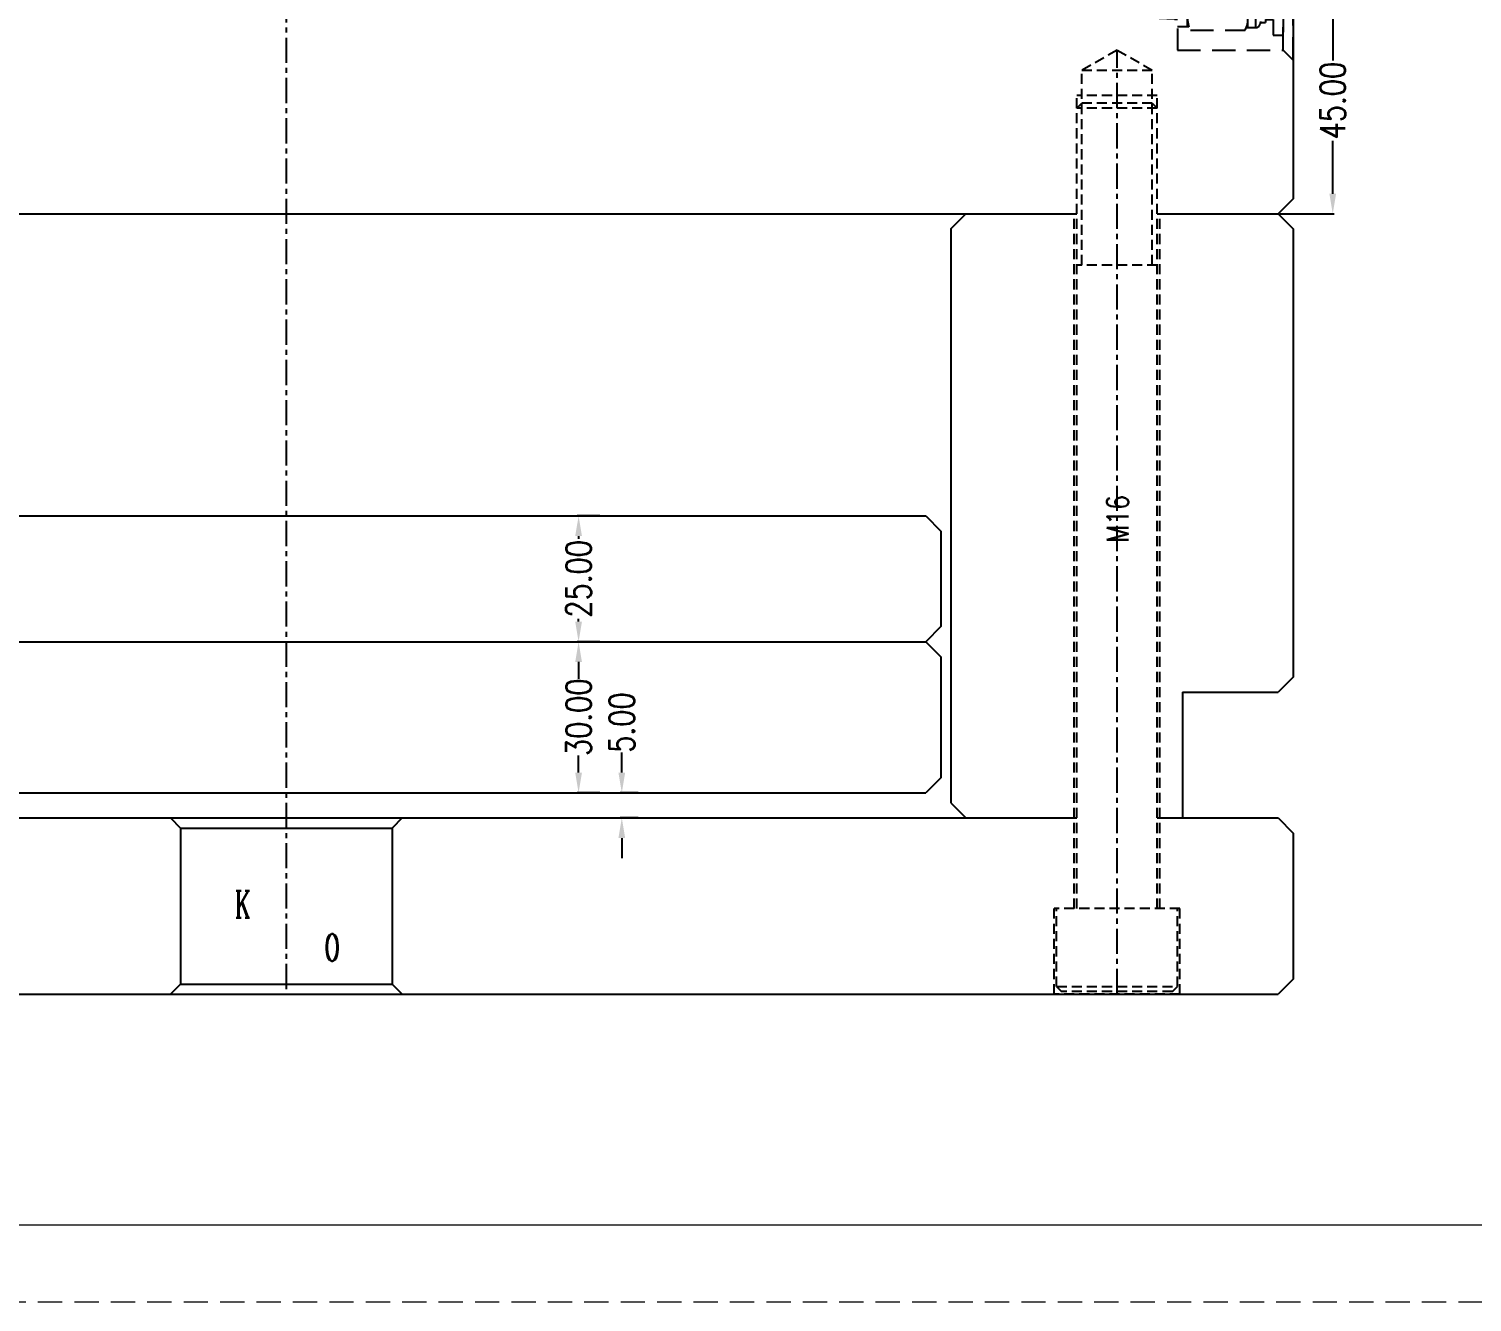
# Model space of a CAD drawing. Header units: millimetres. Extents: x 23075 to 24509, y -21593 to -20579.
# Drawn here: x 23721 to 24007.7, y -21592.8 to -21339.9 of the extents above; entities that cross this region are included whole.
import ezdxf

# ---------------------------------------------------------------- set-up
doc = ezdxf.new("R2010")
doc.units = ezdxf.units.MM
doc.header["$LTSCALE"] = 8
for name, pattern in [('CENTER', [2, 1.25, -0.25, 0.25, -0.25]), ('DASHED', [0.75, 0.5, -0.25]), ('HIDDEN', [0.375, 0.25, -0.125])]:
    doc.linetypes.add(name, pattern=pattern)
doc.layers.get('DEFPOINTS').update_dxf_attribs({"color": 6})
doc.layers.add('dim', color=3, linetype='Continuous', lineweight=15)
doc.layers.add('MBOM-ASSIS-LAYER', color=71, linetype='Continuous', lineweight=9)
doc.layers.add('text', color=7, linetype='Continuous')
doc.layers.add('WT', color=4, linetype='Continuous')
doc.styles.add('ROMANC', font='RomanC.ttf', dxfattribs={"width": 0.8, "height": 7})
doc.styles.get("Standard").update_dxf_attribs({"font": 'txt.shx', "width": 0.8, "bigfont": 'chineset.shx'})
doc.dimstyles.new('ISO-25', dxfattribs={"dimtxt": 5, "dimasz": 4, "dimexe": 0.3, "dimexo": 0.3, "dimtad": 0, "dimzin": 1, "dimdsep": 46, "dimtxsty": 'Standard', "dimcen": 0, "dimclrd": 3, "dimclre": 3, "dimclrt": 3, "dimazin": 0, "dimtfac": 1, "dimtofl": 0, "dimtmove": 0, "dimatfit": 0, "dimfxl": 0, "dimarcsym": 0})

# ---------------------------------------------------------------- blocks, each defined once
blk = doc.blocks.new('*D27582')
at = {"layer": 'DEFPOINTS', "color": 0}
for p in [(23830.21, -21461.62), (23834.72, -21461.62), (23834.72, -21491.62)]:
    blk.add_point(p, dxfattribs=at)
at = {"layer": 'dim', "color": 3, "lineweight": -2}
for p, q in [((23834.42, -21461.62), (23829.91, -21461.62)), ((23830.21, -21465.62), (23830.21, -21468.99)), ((23830.21, -21487.62), (23830.21, -21484.24)), ((23834.42, -21491.62), (23829.91, -21491.62))]:
    blk.add_line(p, q, dxfattribs=at)
at = {"layer": 'dim', "color": 3}
for points in [[(23830.87, -21465.62), (23829.54, -21465.62), (23830.21, -21461.62)], [(23829.54, -21487.62), (23830.87, -21487.62), (23830.21, -21491.62)]]:
    blk.add_solid(points, dxfattribs=at)
at = {"layer": 'dim', "color": 3, "insert": (23830.21, -21476.62), "char_height": 5, "attachment_point": 5, "rotation": 90}
blk.add_mtext('30.00', dxfattribs=at)
blk = doc.blocks.new('*D27583')
at = {"layer": 'DEFPOINTS', "color": 0}
for p in [(23830.21, -21436.62), (23834.72, -21436.62), (23834.72, -21461.62)]:
    blk.add_point(p, dxfattribs=at)
at = {"layer": 'dim', "color": 3, "lineweight": -2}
for p, q in [((23834.42, -21436.62), (23829.91, -21436.62)), ((23830.21, -21440.62), (23830.21, -21441.16)), ((23830.21, -21457.62), (23830.21, -21457.08)), ((23834.42, -21461.62), (23829.91, -21461.62))]:
    blk.add_line(p, q, dxfattribs=at)
at = {"layer": 'dim', "color": 3}
for points in [[(23830.87, -21440.62), (23829.54, -21440.62), (23830.21, -21436.62)], [(23829.54, -21457.62), (23830.87, -21457.62), (23830.21, -21461.62)]]:
    blk.add_solid(points, dxfattribs=at)
at = {"layer": 'dim', "color": 3, "insert": (23830.21, -21449.12), "char_height": 5, "attachment_point": 5, "rotation": 90}
blk.add_mtext('25.00', dxfattribs=at)
blk = doc.blocks.new('*D27584')
at = {"layer": 'DEFPOINTS', "color": 0}
for p in [(23838.79, -21491.62), (23842.32, -21491.62), (23842.32, -21496.62)]:
    blk.add_point(p, dxfattribs=at)
at = {"layer": 'dim', "color": 3, "lineweight": -2}
for p, q in [((23838.79, -21487.62), (23838.79, -21483.62)), ((23842.02, -21491.62), (23838.49, -21491.62)), ((23842.02, -21496.62), (23838.49, -21496.62)), ((23838.79, -21500.62), (23838.79, -21504.62))]:
    blk.add_line(p, q, dxfattribs=at)
at = {"layer": 'dim', "color": 3}
for points in [[(23838.12, -21487.62), (23839.46, -21487.62), (23838.79, -21491.62)], [(23839.46, -21500.62), (23838.12, -21500.62), (23838.79, -21496.62)]]:
    blk.add_solid(points, dxfattribs=at)
at = {"layer": 'dim', "color": 3, "insert": (23838.79, -21477.66), "char_height": 5, "attachment_point": 5, "rotation": 90}
blk.add_mtext('5.00', dxfattribs=at)
blk = doc.blocks.new('20100617.142056')
at = {"layer": 'MBOM-ASSIS-LAYER'}
blk.add_line((-12.7, 12.7), (-1176.3, 12.7), dxfattribs=at)
at = {"layer": 'MBOM-ASSIS-LAYER', "linetype": 'DASHED'}
blk.add_line((0, 0), (-1189, 0), dxfattribs=at)
blk = doc.blocks.new('*D28281')
at = {"layer": 'DEFPOINTS', "color": 0}
for p in [(23972.16, -21331.62), (23980, -21331.62), (23969.16, -21376.62)]:
    blk.add_point(p, dxfattribs=at)
at = {"layer": 'dim', "color": 3, "lineweight": -2}
for p, q in [((23972.46, -21331.62), (23980.3, -21331.62)), ((23980, -21335.62), (23980, -21346.16)), ((23980, -21372.62), (23980, -21362.08)), ((23969.46, -21376.62), (23980.3, -21376.62))]:
    blk.add_line(p, q, dxfattribs=at)
at = {"layer": 'dim', "color": 3}
for points in [[(23980.67, -21335.62), (23979.34, -21335.62), (23980, -21331.62)], [(23979.34, -21372.62), (23980.67, -21372.62), (23980, -21376.62)]]:
    blk.add_solid(points, dxfattribs=at)
at = {"layer": 'dim', "color": 3, "insert": (23980, -21354.12), "char_height": 5, "attachment_point": 5, "rotation": 90}
blk.add_mtext('45.00', dxfattribs=at)
blk = doc.blocks.new('20160903.151524')
at = {"layer": 'WT', "color": 125, "linetype": 'HIDDEN', "ltscale": 2.3}
for p, q in [((-6.35, 23.56), (-6.01, 30)), ((-6.01, 30), (6.01, 30)), ((-5.19, 23), (-4.82, 30)), ((5.19, 23), (4.82, 30)), ((6.35, 23.56), (6.01, 30)), ((12.5, 23), (-12.5, 23)), ((-12.5, 23), (-12.5, 2)), ((-7.75, 23), (-7.75, 20.77)), ((-6.35, 23.56), (-6.35, 23)), ((6.35, 23.56), (6.35, 23)), ((7.75, 23), (7.75, 20.77)), ((12.5, 23), (12.5, 2)), ((-8.5, 20.43), (-8.5, 9.57)), ((-7.75, 21), (7.75, 21)), ((8.5, 20.43), (8.5, 9.57)), ((-3.5, 20.01), (-3.5, 9.99)), ((3.5, 20.01), (3.5, 9.99)), ((-8, 9.33), (-8, 7.51)), ((-8, 9), (8, 9)), ((8, 9.33), (8, 7.51)), ((8, 7.51), (-8, 7.51)), ((7, 6.51), (-7, 6.51)), ((-7, 6.51), (-7, 5.51)), ((7, 6.51), (7, 5.51)), ((-9.5, 4.01), (-9.5, 2)), ((-6.4, 4.01), (-9.5, 4.01)), ((-6.4, 5.51), (-7, 5.51)), ((-6.4, 5.51), (-7, 5.51)), ((6.4, 5.51), (-6.4, 5.51)), ((-6.4, 5.51), (-6.4, 4.01)), ((6.4, 4.01), (-6.4, 4.01)), ((6.4, 5.51), (6.4, 4.01)), ((6.4, 5.51), (7, 5.51)), ((6.4, 5.51), (7, 5.51)), ((6.4, 4.01), (9.5, 4.01)), ((9.5, 4.01), (9.5, 2)), ((-12.5, 2), (-14.5, 0)), ((-14.5, 0), (14.5, 0)), ((-12.5, 2), (12.5, 2)), ((9.5, 2), (-9.5, 2)), ((12.5, 2), (14.5, 0))]:
    blk.add_line(p, q, dxfattribs=at)
at = {"layer": 'WT', "color": 125, "linetype": 'CENTER', "ltscale": 1.5}
blk.add_line((0, 0), (0, 30), dxfattribs=at)
at = {"layer": 'WT', "color": 125, "linetype": 'HIDDEN', "ltscale": 2.3}
for centre, radius, start, end in [((-6.32, 16.53), 4.47, 50.9817, 119.248), ((0, 14.34), 6.66, 58.3016, 121.6984), ((6.32, 16.53), 4.47, 60.752, 129.0183), ((-6.32, 13.47), 4.47, 240.752, 309.0183), ((0, 15.66), 6.66, 238.3016, 301.6984), ((6.32, 13.47), 4.47, 230.9817, 299.248), ((-7, 7.51), 1, 180, 270), ((7, 7.51), 1, 270, 0)]:
    blk.add_arc(centre, radius, start, end, dxfattribs=at)

msp = doc.modelspace()

# ---------------------------------------------------------------- linework, layer by layer
at = {"linetype": 'CENTER', "ltscale": 0.5}
for p, q in [((23772.156, -21165.618), (23772.156, -21531.618)), ((23937.156, -21531.618), (23937.156, -21344.118))]:
    msp.add_line(p, q, dxfattribs=at)
at = {"linetype": 'Continuous'}
for p, q in [((23972.156, -21269.618), (23972.156, -21373.618)), ((23972.156, -21373.618), (23969.156, -21376.618)), ((23685.656, -21376.618), (23929.156, -21376.618)), ((23904.156, -21379.618), (23907.156, -21376.618)), ((23945.156, -21376.618), (23969.156, -21376.618)), ((23969.156, -21376.618), (23972.156, -21379.618)), ((23904.156, -21379.618), (23904.156, -21493.618)), ((23972.156, -21379.618), (23972.156, -21468.618)), ((23685.656, -21436.618), (23899.156, -21436.618)), ((23899.156, -21436.618), (23902.156, -21439.618)), ((23902.156, -21439.618), (23902.156, -21458.618)), ((23902.156, -21458.618), (23899.156, -21461.618)), ((23645.156, -21461.618), (23899.156, -21461.618)), ((23899.156, -21461.618), (23902.156, -21464.618)), ((23902.156, -21464.618), (23902.156, -21488.618)), ((23972.156, -21468.618), (23969.156, -21471.618)), ((23950.156, -21471.618), (23950.156, -21496.618)), ((23950.156, -21471.618), (23969.156, -21471.618)), ((23902.156, -21488.618), (23899.156, -21491.618)), ((23645.156, -21491.618), (23899.156, -21491.618)), ((23904.156, -21493.618), (23907.156, -21496.618)), ((23614.156, -21496.618), (23929.156, -21496.618)), ((23945.156, -21496.618), (23969.156, -21496.618)), ((23969.156, -21496.618), (23972.156, -21499.618)), ((23972.156, -21499.618), (23972.156, -21528.618)), ((23972.156, -21528.618), (23969.156, -21531.618)), ((23575.156, -21531.618), (23969.156, -21531.618))]:
    msp.add_line(p, q, dxfattribs=at)
at = {"linetype": 'HIDDEN'}
for p, q in [((23937.156, -21344.118), (23930.156, -21348.118)), ((23944.156, -21348.118), (23937.156, -21344.118)), ((23944.156, -21348.118), (23930.156, -21348.118)), ((23930.156, -21386.789), (23930.156, -21348.118)), ((23944.156, -21386.789), (23944.156, -21348.118)), ((23945.156, -21353.118), (23929.156, -21353.118)), ((23929.156, -21514.618), (23929.156, -21353.118)), ((23945.156, -21514.618), (23945.156, -21353.118)), ((23929.156, -21355.618), (23930.156, -21354.618)), ((23945.156, -21355.618), (23929.156, -21355.618)), ((23944.156, -21354.618), (23930.156, -21354.618)), ((23944.156, -21354.618), (23945.156, -21355.618)), ((23928.656, -21514.618), (23928.656, -21376.618)), ((23945.656, -21514.618), (23945.656, -21376.618)), ((23945.156, -21386.789), (23929.156, -21386.789)), ((23924.656, -21531.618), (23924.656, -21514.618)), ((23949.656, -21514.618), (23924.656, -21514.618)), ((23925.156, -21530.118), (23925.156, -21514.618)), ((23949.156, -21530.118), (23949.156, -21514.618)), ((23949.656, -21531.618), (23949.656, -21514.618)), ((23925.156, -21530.118), (23949.156, -21530.118)), ((23925.156, -21530.118), (23926.156, -21531.118)), ((23948.156, -21531.118), (23926.156, -21531.118)), ((23948.156, -21531.118), (23949.156, -21530.118)), ((23949.656, -21531.618), (23924.656, -21531.618))]:
    msp.add_line(p, q, dxfattribs=at)
at = {"color": 8, "linetype": 'Continuous'}
for p, q in [((23749.156, -21496.618), (23751.156, -21498.618)), ((23795.156, -21496.618), (23793.156, -21498.618)), ((23751.156, -21498.618), (23793.156, -21498.618)), ((23751.156, -21498.618), (23751.156, -21529.618)), ((23793.156, -21498.618), (23793.156, -21529.618)), ((23749.156, -21531.618), (23751.156, -21529.618)), ((23751.156, -21529.618), (23793.156, -21529.618)), ((23795.156, -21531.618), (23793.156, -21529.618))]:
    msp.add_line(p, q, dxfattribs=at)

# ---------------------------------------------------------------- block references
at = {"layer": 'MBOM-ASSIS-LAYER', "xscale": 1.205655079037772, "yscale": 1.205655079037772, "zscale": 1.205655079037772}
msp.add_blockref('20100617.142056', (24508.919, -21592.798), dxfattribs=at)
at = {"layer": 'WT', "rotation": 90}
msp.add_blockref('20160903.151524', (23972.156, -21331.618), dxfattribs=at)

# ---------------------------------------------------------------- texts
at = {"color": 8, "linetype": 'Continuous', "style": 'ROMANC', "width": 0.6}
for s, p in [('K', (23761.914, -21516.488)), ('O', (23779.735, -21525.034))]:
    msp.add_text(s, height=5.4, dxfattribs=at).set_placement(p)
at = {"layer": 'text', "insert": (23935.133, -21441.951), "char_height": 4.32, "width": 5.1088, "attachment_point": 1, "rotation": 90}
msp.add_mtext('M16', dxfattribs=at)

# ---------------------------------------------------------------- dimensions: what is measured, and where the dimension line sits
at = {"layer": 'dim'}
for base, p1, p2, picture, middle in [((23980.002, -21331.618), (23969.156, -21376.618), (23972.156, -21331.618), '*D28281', (23980.002, -21354.118)), ((23830.206, -21461.618), (23834.721, -21491.618), (23834.721, -21461.618), '*D27582', (23830.206, -21476.618)), ((23838.79, -21491.618), (23842.32, -21496.618), (23842.32, -21491.618), '*D27584', (23838.79, -21477.66))]:
    dim = msp.add_linear_dim(base=base, p1=p1, p2=p2, angle=90, dimstyle='ISO-25', dxfattribs=at)
    dim.commit()
    dim.dimension.update_dxf_attribs({"geometry": picture, "text_midpoint": middle})
dim = msp.add_linear_dim(base=(23830.206, -21436.618), p1=(23834.721, -21461.618), p2=(23834.721, -21436.618), angle=90, dimstyle='ISO-25', dxfattribs=at)
dim.commit()
dim.dimension.update_dxf_attribs({"geometry": '*D27583', "text_midpoint": (23830.206, -21449.118), "dimtype": 160})

doc.saveas('drawing.dxf')
